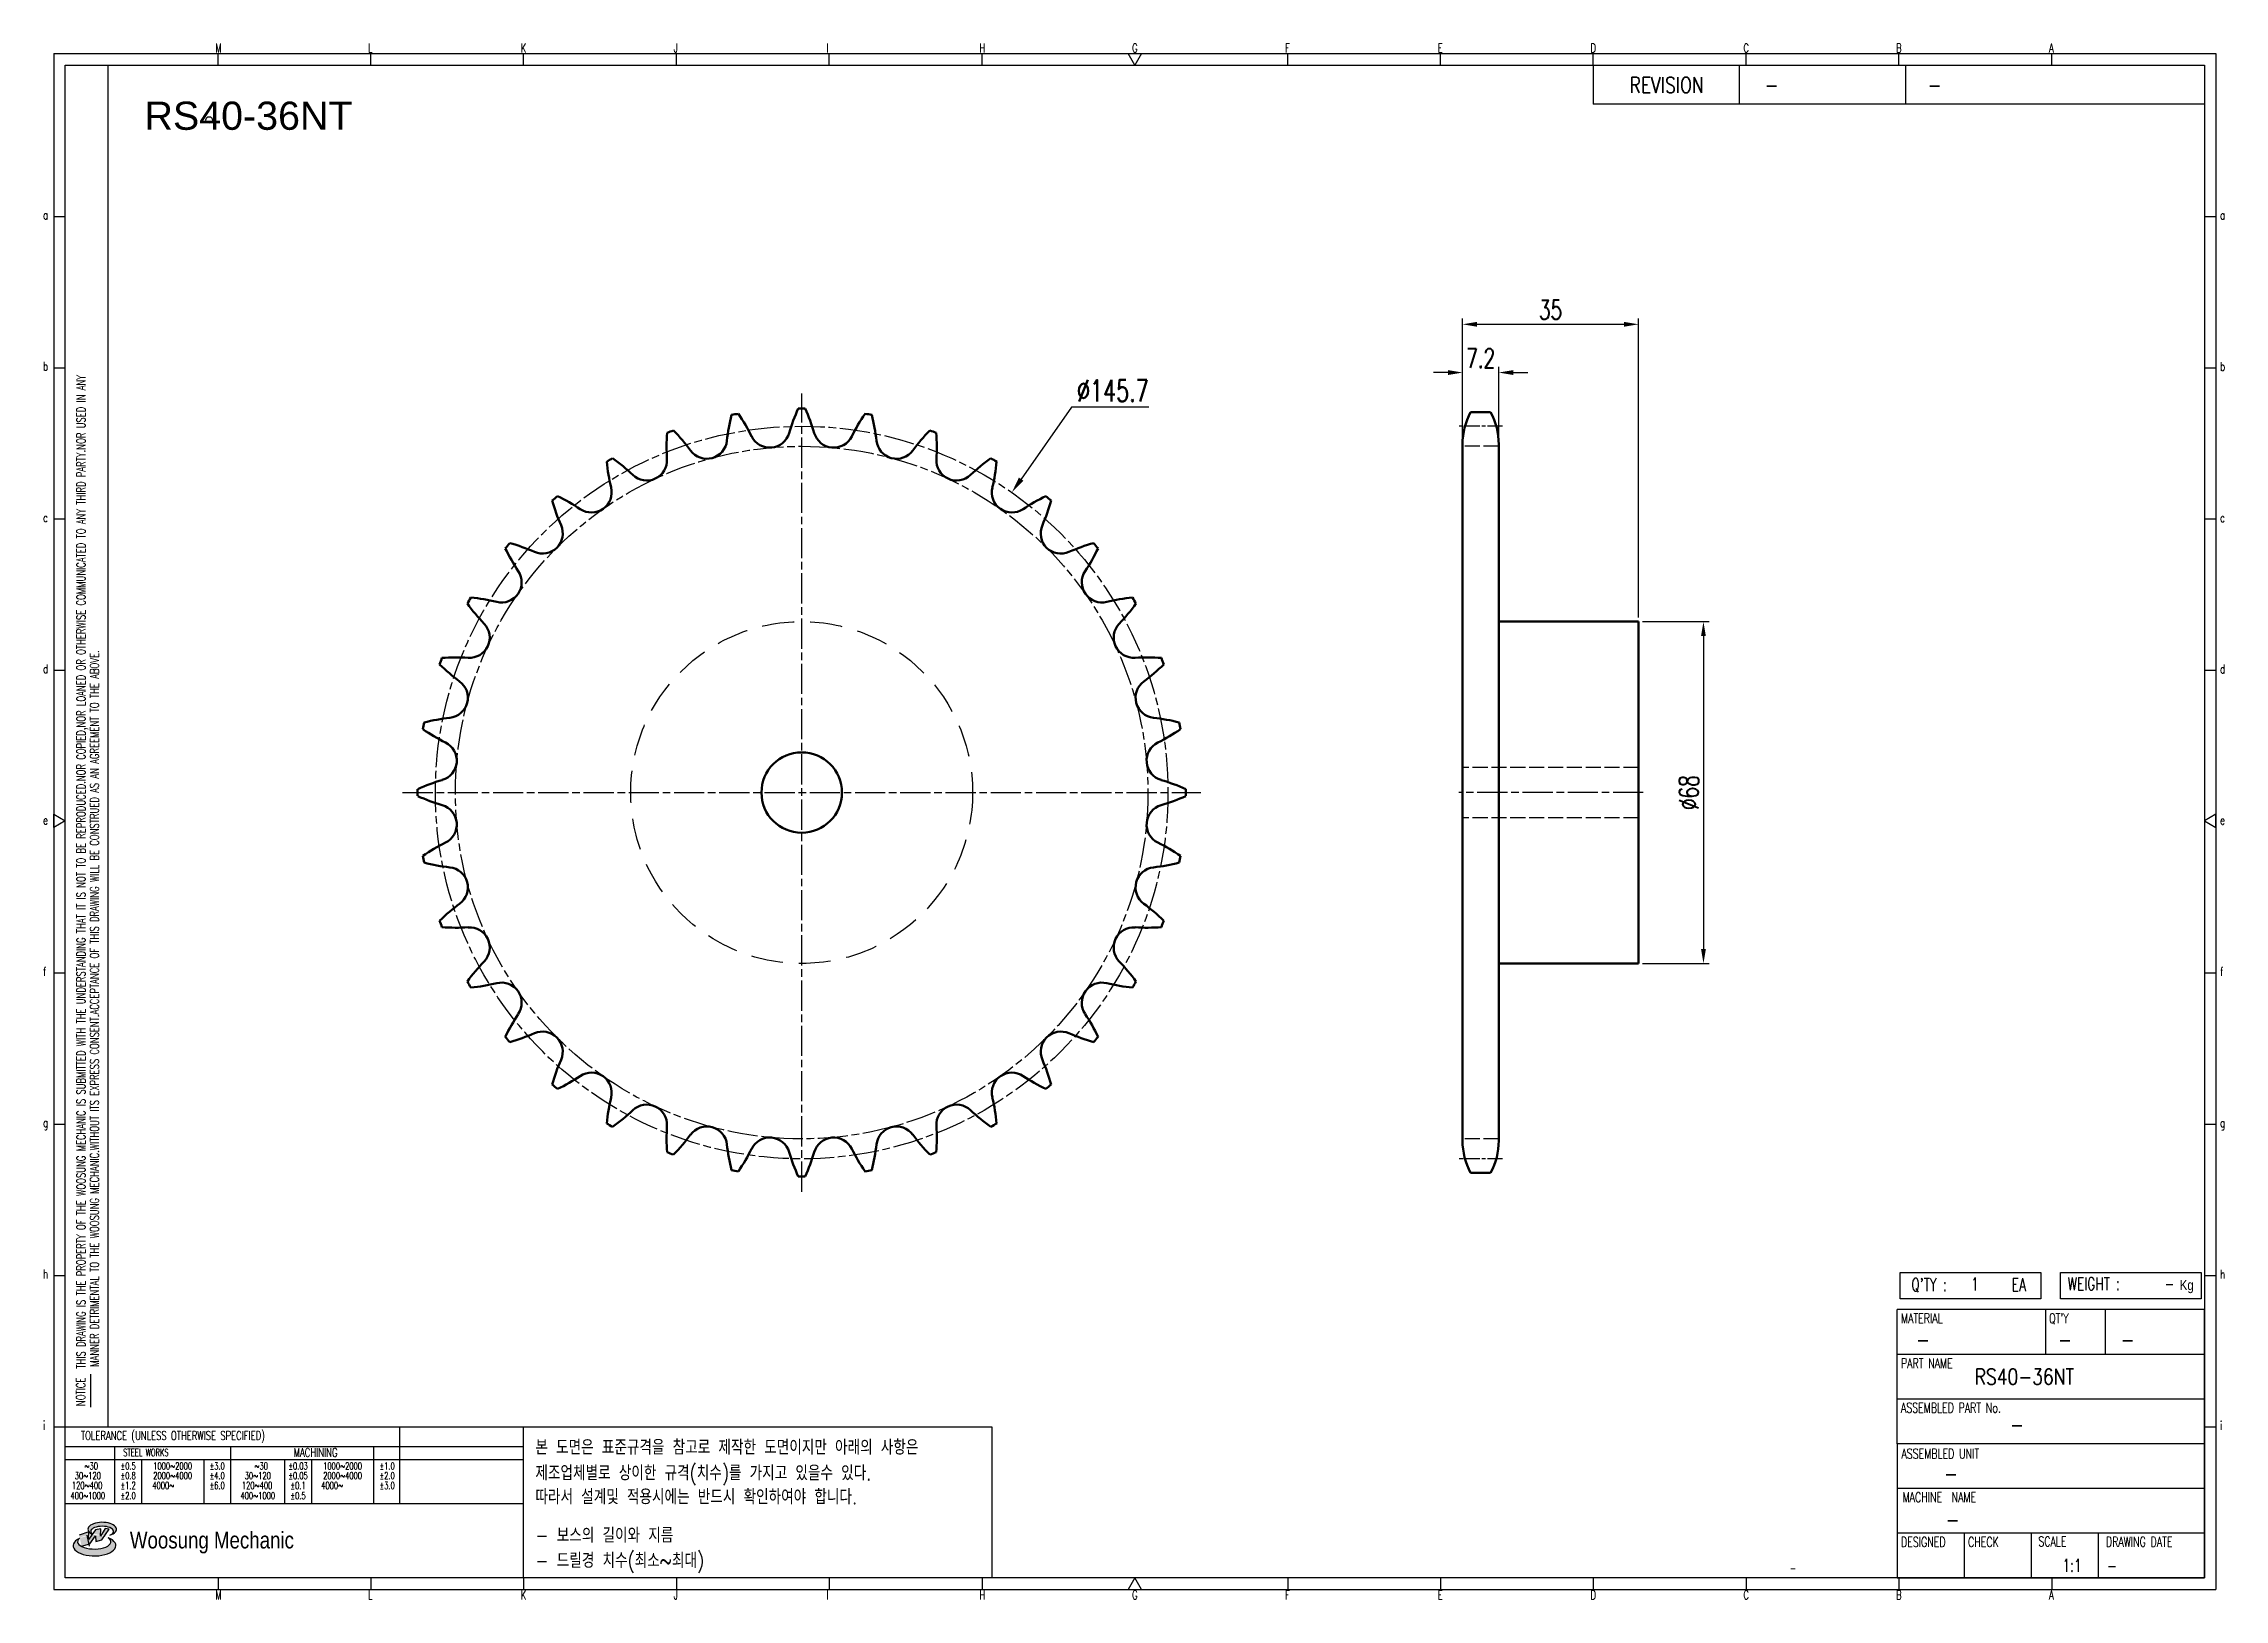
# Model space of a CAD drawing. Header units: millimetres. Extents: x 24041 to 24475, y 30 to 339.
import ezdxf
from ezdxf.enums import TextEntityAlignment as Align

# ---------------------------------------------------------------- set-up
doc = ezdxf.new("R2010")
doc.units = ezdxf.units.MM
for name, pattern in [('AM_ISO02W050', [7.5, 6, -1.5]), ('AM_ISO02W050x2', [3.75, 3, -0.75]), ('AM_ISO08W050', [18, 12, -1.5, 3, -1.5]), ('AM_ISO08W050x2', [9, 6, -0.75, 1.5, -0.75]), ('HIDDEN', [9.525, 6.35, -3.175])]:
    doc.linetypes.add(name, pattern=pattern)
for name, color, linetype, lineweight in [('AM_0N', 7, 'Continuous', 50), ('AM_3N', 6, 'AM_ISO02W050', 25), ('AM_7', 4, 'AM_ISO08W050', 25), ('AM_7N', 4, 'AM_ISO08W050', 25)]:
    doc.layers.add(name, color=color, linetype=linetype, lineweight=lineweight)
for name, color, linetype in [('HL', 2, 'HIDDEN'), ('S-DIM', 7, 'Continuous'), ('TITLE', 7, 'Continuous'), ('도면레이아웃', 7, 'Continuous')]:
    doc.layers.add(name, color=color, linetype=linetype)
doc.styles.add('HAN', font='ROMANS.shx', dxfattribs={"width": 0.7, "bigfont": 'whgtxt.shx'})
doc.styles.add('HKD_ST2', font='romans.shx', dxfattribs={"width": 0.7, "height": 4, "bigfont": '@extfont2.shx'})
doc.styles.add('HSG', font='SIMPLEX.shx', dxfattribs={"width": 0.7, "bigfont": 'HSG.shx'})
doc.styles.add('ROMANS', font='romans.shx', dxfattribs={"width": 0.7, "bigfont": 'whgtxt.shx'})
doc.styles.add('SLDTEXTSTYLE4', font='arial.ttf', dxfattribs={"width": 0.8})
doc.styles.get("Standard").update_dxf_attribs({"font": 'arial.ttf'})
doc.dimstyles.new('APP4', dxfattribs={"dimscale": 1.6, "dimtxt": 2.4, "dimasz": 1.8, "dimexe": 0.7, "dimexo": 0.5, "dimgap": 0.6, "dimtad": 1, "dimtoh": 1, "dimdec": 1, "dimrnd": 0.01, "dimzin": 9, "dimdsep": 46, "dimtxsty": 'HSG', "dimcen": 0, "dimclrd": 1, "dimclre": 1, "dimclrt": 256, "dimazin": 2, "dimtp": 1, "dimtm": 1, "dimtfac": 0.5, "dimtdec": 1, "dimtofl": 0, "dimtmove": 0, "dimatfit": 3, "dimfxl": 0, "dimtvp": 1, "dimtolj": 2, "dimlwd": -1, "dimlwe": -1, "dimarcsym": 0})
doc.dimstyles.new('APP8', dxfattribs={"dimscale": 1.8, "dimtxt": 2.4, "dimasz": 1.8, "dimexe": 0.7, "dimexo": 0.5, "dimgap": 0.6, "dimtad": 1, "dimtoh": 1, "dimdec": 1, "dimrnd": 0.01, "dimzin": 9, "dimdsep": 46, "dimtxsty": 'HSG', "dimcen": 0, "dimclrd": 1, "dimclre": 1, "dimclrt": 256, "dimazin": 2, "dimtp": 1, "dimtm": 1, "dimtfac": 0.5, "dimtdec": 1, "dimtofl": 0, "dimtmove": 0, "dimatfit": 3, "dimfxl": 0, "dimtvp": 1, "dimtolj": 2, "dimlwd": -1, "dimlwe": -1, "dimarcsym": 0})

# ---------------------------------------------------------------- blocks, each defined once
blk = doc.blocks.new('SUYWSHJH')
at = {"layer": '도면레이아웃'}
h = blk.add_hatch(color=10, dxfattribs=at)
h.paths.add_polyline_path([(1.544, 35.177), (1.554, 34.966), (1.779, 35.034), (2.054, 35.422), (1.908, 35.446), (1.728, 35.167), (1.741, 35.439), (1.547, 35.405), (1.292, 35.041), (1.295, 35.33), (0.943, 35.208), (1.03, 34.8), (1.336, 34.885)])
edge = h.paths.add_edge_path()
edge.add_ellipse((1.795, 35.421), major_axis=(-0.53, 0), ratio=0.487785, start_angle=122.36065, end_angle=403.39574)
edge.add_line((1.411, 35.244), (1.419, 35.261))
edge.add_ellipse((1.798, 35.344), major_axis=(-0.423, 0), ratio=0.444396, start_angle=131.58977, end_angle=386.19408, ccw=False)
edge = h.paths.add_edge_path()
edge.add_ellipse((1.512, 34.815), major_axis=(-0.793, 0), ratio=0.480113, start_angle=314.67633, end_angle=590.85213)
edge.add_ellipse((1.501, 34.958), major_axis=(-0.62, 0), ratio=0.43311, start_angle=331.7024, end_angle=574.42495, ccw=False)
for p, q in [((0, 90.118), (80.15, 90.118)), ((0, 90.118), (0, 33.191)), ((6.089, 89.693), (6.089, 90.118)), ((11.753, 89.693), (11.753, 90.118)), ((17.418, 89.693), (17.418, 90.118)), ((23.082, 89.693), (23.082, 90.118)), ((28.746, 89.693), (28.746, 90.118)), ((34.411, 89.693), (34.411, 90.118)), ((45.739, 89.693), (45.739, 90.118)), ((51.404, 89.693), (51.404, 90.118)), ((57.068, 89.693), (57.068, 90.118)), ((62.732, 89.693), (62.732, 90.118)), ((68.397, 89.693), (68.397, 90.118)), ((74.061, 89.693), (74.061, 90.118)), ((80.15, 90.118), (80.15, 33.191)), ((0, 84.085), (0.425, 84.085)), ((79.725, 84.085), (80.15, 84.085)), ((0, 78.478), (0.425, 78.478)), ((79.725, 78.478), (80.15, 78.478)), ((0, 72.87), (0.425, 72.87)), ((79.725, 72.87), (80.15, 72.87)), ((0, 67.262), (0.425, 67.262)), ((79.725, 67.262), (80.15, 67.262)), ((0, 56.047), (0.425, 56.047)), ((79.725, 56.047), (80.15, 56.047)), ((0, 50.439), (0.425, 50.439)), ((79.725, 50.439), (80.15, 50.439)), ((0, 44.832), (0.425, 44.832)), ((79.725, 44.832), (80.15, 44.832)), ((1.377, 39.947), (1.377, 41.174)), ((0, 39.224), (0.425, 39.224)), ((79.725, 39.224), (80.15, 39.224)), ((0, 33.191), (80.15, 33.191)), ((6.089, 33.616), (6.089, 33.191)), ((11.753, 33.616), (11.753, 33.191)), ((17.418, 33.616), (17.418, 33.191)), ((23.082, 33.616), (23.082, 33.191)), ((28.746, 33.616), (28.746, 33.191)), ((34.411, 33.616), (34.411, 33.191)), ((45.739, 33.616), (45.739, 33.191)), ((51.404, 33.616), (51.404, 33.191)), ((57.068, 33.616), (57.068, 33.191)), ((62.732, 33.616), (62.732, 33.191)), ((68.397, 33.616), (68.397, 33.191)), ((74.061, 33.616), (74.061, 33.191))]:
    blk.add_line(p, q)
at = {"color": 2}
for p, q in [((2.017, 39.224), (2.017, 89.693)), ((0.425, 39.224), (17.418, 39.224)), ((12.816, 39.224), (12.816, 36.382)), ((17.418, 33.616), (17.418, 39.224)), ((0.425, 38.487), (17.418, 38.487)), ((0.425, 38.012), (17.418, 38.012)), ((2.257, 38.487), (2.257, 36.382)), ((3.257, 38.012), (3.257, 36.382)), ((5.557, 38.012), (5.557, 36.382)), ((6.557, 38.5), (6.557, 36.382)), ((8.557, 38.012), (8.557, 36.382)), ((9.557, 38.026), (9.557, 36.382)), ((11.857, 38.487), (11.857, 36.382)), ((0.425, 36.382), (17.418, 36.382))]:
    blk.add_line(p, q, dxfattribs=at)
at = {"color": 6, "ltscale": 0.5}
for p, q in [((57.068, 89.693), (57.068, 88.246)), ((62.47, 89.693), (62.47, 88.246)), ((68.635, 89.693), (68.635, 88.246)), ((79.725, 88.246), (57.068, 88.246)), ((68.336, 38.59), (68.336, 43.563)), ((79.725, 43.563), (68.336, 43.563)), ((73.827, 43.563), (73.827, 41.905)), ((76.037, 43.563), (76.037, 41.905)), ((79.725, 38.59), (79.725, 43.563)), ((79.725, 41.905), (68.336, 41.905)), ((79.725, 40.248), (68.336, 40.248)), ((68.336, 38.59), (68.336, 33.616)), ((79.725, 38.59), (68.336, 38.59)), ((79.725, 33.616), (79.725, 38.59)), ((79.725, 36.932), (68.336, 36.932)), ((79.725, 35.274), (68.336, 35.274)), ((70.822, 33.616), (70.822, 35.274)), ((73.309, 33.616), (73.309, 35.274)), ((75.796, 33.616), (75.796, 35.274)), ((68.336, 33.616), (79.725, 33.616))]:
    blk.add_line(p, q, dxfattribs=at)
for points in [[(40.075, 89.693), (39.83, 90.118), (40.32, 90.118)], [(0.425, 89.693), (79.725, 89.693), (79.725, 33.616), (0.425, 33.616)], [(0.425, 61.679), (0, 61.433), (0, 61.924)], [(79.725, 61.679), (80.15, 61.433), (80.15, 61.924)], [(40.075, 33.616), (39.83, 33.191), (40.32, 33.191)]]:
    blk.add_lwpolyline(points, close=True)
at = {"layer": 'TITLE', "color": 20}
for p, q in [((68.449, 43.961), (68.449, 44.936)), ((68.449, 44.936), (73.654, 44.936)), ((73.654, 44.936), (73.654, 43.961)), ((74.39, 43.961), (74.39, 44.936)), ((74.39, 44.936), (79.595, 44.936)), ((79.595, 44.936), (79.595, 43.961)), ((73.654, 43.961), (68.449, 43.961)), ((79.595, 43.961), (74.39, 43.961))]:
    blk.add_line(p, q, dxfattribs=at)
at = {"layer": '도면레이아웃'}
for p, q in [((1.295, 35.33), (0.943, 35.208)), ((1.03, 34.8), (1.336, 34.885)), ((1.224, 35.208), (1.311, 34.8)), ((1.224, 35.208), (1.224, 35.208)), ((1.547, 35.405), (1.292, 35.041)), ((1.292, 35.041), (1.295, 35.33)), ((1.336, 34.885), (1.544, 35.177)), ((1.419, 35.261), (1.411, 35.244)), ((1.544, 35.177), (1.554, 34.966)), ((1.741, 35.439), (1.547, 35.405)), ((1.554, 34.966), (1.779, 35.034)), ((1.908, 35.446), (1.728, 35.167)), ((1.728, 35.167), (1.741, 35.439)), ((1.779, 35.034), (2.054, 35.422)), ((2.054, 35.422), (1.908, 35.446))]:
    blk.add_line(p, q, dxfattribs=at)
for centre, major_axis, ratio, start_param, end_param in [((1.795, 35.421), (-0.53, 0), 0.487785, 2.135596, 7.040584), ((1.512, 34.815), (-0.793, 0), 0.480113, 5.492138, 10.312315), ((1.501, 34.958), (-0.62, 0), 0.43311, 5.789299, 10.025607), ((1.798, 35.344), (-0.423, 0), 0.444396, 2.296675, 6.740358)]:
    blk.add_ellipse(centre, major_axis=major_axis, ratio=ratio, start_param=start_param, end_param=end_param, dxfattribs=at)
at = {"color": 4, "style": 'HKD_ST2', "width": 0.7}
for s, p in [('M', (5.988, 90.164)), ('L', (11.652, 90.164)), ('K', (17.316, 90.164)), ('J', (22.981, 90.164)), ('I', (28.645, 90.164)), ('H', (34.309, 90.164)), ('G', (39.974, 90.164)), ('F', (45.638, 90.164)), ('E', (51.302, 90.164)), ('D', (56.967, 90.164)), ('C', (62.631, 90.164)), ('B', (68.295, 90.164)), ('A', (73.96, 90.164)), ('a', (-0.395, 83.976)), ('a', (80.305, 83.97)), ('b', (-0.395, 78.368)), ('b', (80.305, 78.362)), ('c', (-0.395, 72.76)), ('c', (80.305, 72.754)), ('d', (-0.395, 67.153)), ('d', (80.305, 67.147)), ('e', (-0.395, 61.545)), ('e', (80.305, 61.539)), ('f', (-0.395, 55.937)), ('f', (80.305, 55.931)), ('g', (-0.395, 50.33)), ('g', (80.305, 50.324)), ('h', (-0.395, 44.722)), ('h', (80.305, 44.716)), ('i', (-0.395, 39.114)), ('i', (80.305, 39.108)), ('M', (5.988, 32.824)), ('L', (11.652, 32.824)), ('K', (17.316, 32.824)), ('J', (22.981, 32.824)), ('I', (28.645, 32.824)), ('H', (34.309, 32.824)), ('G', (39.974, 32.824)), ('F', (45.638, 32.824)), ('E', (51.302, 32.824)), ('D', (56.967, 32.824)), ('C', (62.631, 32.824)), ('B', (68.295, 32.824)), ('A', (73.96, 32.824))]:
    blk.add_text(s, height=0.326, dxfattribs=at).set_placement(p)
for s, height, style, width, p in [('REVISION', 0.5806, 'HAN', 0.8, (58.415, 88.664)), ('-', 0.581, 'HAN', 0.8, (63.426, 88.664)), ('-', 0.581, 'HAN', 0.8, (69.468, 88.664)), ("Q'TY : ", 0.4746, 'HKD_ST2', 0.7, (68.857, 44.253)), ('1', 0.475, 'HKD_ST2', 0.7, (71.071, 44.275)), ('EA', 0.4746, 'HKD_ST2', 0.7, (72.578, 44.253)), ('WEIGHT : ', 0.4746, 'HKD_ST2', 0.7, (74.65, 44.286)), ('-', 0.581, 'HAN', 0.8, (69.029, 42.157)), ('-', 0.581, 'HAN', 0.8, (74.289, 42.157)), ('-', 0.581, 'HAN', 0.8, (76.623, 42.157)), ('-', 0.581, 'HAN', 0.8, (72.515, 39.013)), ('-', 0.581, 'HAN', 0.8, (70.067, 37.189)), ('-', 0.581, 'HAN', 0.8, (70.126, 35.48)), ('1:1', 0.4746, 'HKD_ST2', 0.7, (74.458, 33.848)), ('-', 0.475, 'HKD_ST2', 0.7, (76.112, 33.837))]:
    blk.add_text(s, height=height, dxfattribs=dict(style=style, width=width)).set_placement(p)
at = {"color": 6, "style": 'HKD_ST2', "width": 0.7}
for s, p in [(' THIS DRAWING IS THE PROPERTY OF THE WOOSUNG MECHANIC IS SUBMITTED WITH THE UNDERSTANDING THAT IT IS NOT TO BE REPRODUCED.NOR COPIED,NOR LOANED OR OTHERWISE COMMUNICATED TO ANY THIRD PARTY.NOR USED IN ANY', (1.173, 41.217)), ('MANNER DETRIMENTAL TO THE WOOSUNG MECHANIC.WITHOUT ITS EXPRESS CONSENT.ACCEPTANCE OF THIS DRAWING WILL BE CONSTRUED AS AN AGREEMENT TO THE ABOVE.', (1.672, 41.447))]:
    blk.add_text(s, height=0.326266, rotation=90, dxfattribs=at).set_placement(p)
at = {"style": 'HKD_ST2', "width": 0.7}
blk.add_text('-', height=0.475, dxfattribs=at).set_placement((78.613, 44.286), align=Align.RIGHT)
at = {"color": 4, "style": 'HKD_ST2', "width": 0.7}
for s, height, p in [('MATERIAL', 0.3651, (68.474, 43.425)), ("QT'Y", 0.3651, (73.965, 43.425)), ('PART NAME', 0.3651, (68.474, 41.756)), ('ASSEMBLED PART No.', 0.36511, (68.474, 40.109)), ('ASSEMBLED UNIT', 0.36511, (68.49, 38.408)), ('MACHINE  NAME', 0.36511, (68.532, 36.794)), ('DESIGNED', 0.3651, (68.474, 35.136)), ('CHECK', 0.3651, (70.961, 35.136)), ('SCALE', 0.3651, (73.566, 35.153)), ('DRAWING DATE', 0.36511, (76.071, 35.141))]:
    blk.add_text(s, height=height, dxfattribs=at).set_placement(p, align=Align.TOP_LEFT)
at = {"style": 'HKD_ST2', "width": 0.7}
blk.add_text('NOTICE', height=0.3263, rotation=90, dxfattribs=at).set_placement((1.163, 39.988))
for s, height, style, width, p in [('TOLERANCE (UNLESS OTHERWISE SPECIFIED)', 0.32627, 'HKD_ST2', 0.7, (4.417, 38.896)), ('-', 0.326, 'ROMANS', 0.65, (64.469, 33.975))]:
    blk.add_text(s, height=height, dxfattribs=dict(style=style, width=width)).set_placement(p, align=Align.MIDDLE_CENTER)
at = {"color": 4, "style": 'HKD_ST2', "width": 0.7}
for s, height, p in [('STEEL WORKS', 0.26101, (3.416, 38.268)), ('MACHINING', 0.3263, (9.707, 38.27)), ('%%P0.5', 0.261, (2.757, 37.762)), ('%%P0.8', 0.261, (2.757, 37.411)), ('%%P3.0', 0.261, (6.057, 37.762)), ('%%P4.0', 0.261, (6.057, 37.411)), ('%%P0.03', 0.261, (9.057, 37.762)), ('%%P0.05', 0.261, (9.057, 37.411)), ('%%P1.0', 0.261, (12.357, 37.762)), ('%%P2.0', 0.261, (12.357, 37.411)), ('%%P1.2', 0.261, (2.757, 37.045)), ('%%P2.0', 0.261, (2.757, 36.67)), ('%%P6.0', 0.261, (6.057, 37.045)), ('%%P0.1', 0.261, (9.057, 37.045)), ('%%P0.5', 0.261, (9.057, 36.67)), ('%%P3.0', 0.261, (12.357, 37.045))]:
    blk.add_text(s, height=height, dxfattribs=at).set_placement(p, align=Align.MIDDLE)
for s, height, p in [('30%%126120', 0.261, (1.263, 37.411)), ('%%12630', 0.261, (1.389, 37.762)), ('2000%%1264000', 0.26101, (4.407, 37.411)), ('1000%%1262000', 0.26101, (4.407, 37.762)), ('30%%126120', 0.261, (7.563, 37.411)), ('%%12630', 0.261, (7.689, 37.762)), ('2000%%1264000', 0.26101, (10.707, 37.411)), ('1000%%1262000', 0.26101, (10.707, 37.762)), ('400%%1261000', 0.26101, (1.263, 36.67)), ('120%%126400', 0.26101, (1.237, 37.045)), ('4000%%126', 0.261, (4.061, 37.045)), ('400%%1261000', 0.26101, (7.563, 36.67)), ('120%%126400', 0.26101, (7.537, 37.045)), ('4000%%126', 0.261, (10.321, 37.045))]:
    blk.add_text(s, height=height, dxfattribs=at).set_placement(p, align=Align.MIDDLE_CENTER)
at = {"color": 1, "style": 'SLDTEXTSTYLE4', "width": 0.8}
blk.add_text('Woosung Mechanic', height=0.61957, dxfattribs=at).set_placement((2.822, 34.711))
at = {"layer": 'TITLE', "width": 0.8}
blk.add_text('Kg', height=0.3789, dxfattribs=at).set_placement((78.807, 44.286))
blk = doc.blocks.new('*D2')
at = {"layer": 'Defpoints', "color": 0, "transparency": 16777216}
for p in [(24233.41, 249.84), (24149.83, 130.47)]:
    blk.add_point(p, dxfattribs=at)
at = {"layer": 'S-DIM', "color": 1, "transparency": 16777216}
for p, q in [((24245.3, 266.83), (24235.27, 252.5)), ((24260.64, 266.83), (24245.3, 266.83))]:
    blk.add_line(p, q, dxfattribs=at)
blk.add_solid([(24234.83, 252.81), (24235.71, 252.19), (24233.41, 249.84)], dxfattribs=at)
at = {"layer": 'S-DIM', "transparency": 16777216, "insert": (24253.51, 270.07), "char_height": 4.32, "attachment_point": 5, "style": 'HSG'}
blk.add_mtext('\\A2;∅145.7', dxfattribs=at)
blk = doc.blocks.new('*D3')
at = {"layer": 'Defpoints', "color": 0, "transparency": 16777216}
for p in [(24330.27, 273.7), (24323.07, 259.04), (24330.27, 259.04)]:
    blk.add_point(p, dxfattribs=at)
at = {"layer": 'S-DIM', "color": 1, "transparency": 16777216}
for p, q in [((24320.19, 273.7), (24317.31, 273.7)), ((24323.07, 259.84), (24323.07, 274.82)), ((24330.27, 259.84), (24330.27, 274.82)), ((24333.15, 273.7), (24336.03, 273.7))]:
    blk.add_line(p, q, dxfattribs=at)
for points in [[(24320.19, 274.18), (24320.19, 273.22), (24323.07, 273.7)], [(24333.15, 274.18), (24333.15, 273.22), (24330.27, 273.7)]]:
    blk.add_solid(points, dxfattribs=at)
at = {"layer": 'S-DIM', "transparency": 16777216, "insert": (24326.67, 276.58), "char_height": 3.84, "attachment_point": 5, "style": 'HSG'}
blk.add_mtext('\\A2;7.2', dxfattribs=at)
blk = doc.blocks.new('*D4')
at = {"layer": 'Defpoints', "color": 0, "transparency": 16777216}
for p in [(24358.07, 283.3), (24323.07, 259.04), (24358.07, 224.16)]:
    blk.add_point(p, dxfattribs=at)
at = {"layer": 'S-DIM', "color": 1, "transparency": 16777216}
for p, q in [((24323.07, 259.84), (24323.07, 284.42)), ((24325.95, 283.3), (24355.19, 283.3)), ((24358.07, 224.96), (24358.07, 284.42))]:
    blk.add_line(p, q, dxfattribs=at)
for points in [[(24325.95, 283.78), (24325.95, 282.82), (24323.07, 283.3)], [(24355.19, 283.78), (24355.19, 282.82), (24358.07, 283.3)]]:
    blk.add_solid(points, dxfattribs=at)
at = {"layer": 'S-DIM', "transparency": 16777216, "insert": (24340.57, 286.18), "char_height": 3.84, "attachment_point": 5, "style": 'HSG'}
blk.add_mtext('\\A2;35', dxfattribs=at)
blk = doc.blocks.new('*D5')
at = {"layer": 'Defpoints', "color": 0, "transparency": 16777216}
for p in [(24358.07, 224.16), (24358.07, 156.16), (24370.99, 156.16)]:
    blk.add_point(p, dxfattribs=at)
at = {"layer": 'S-DIM', "color": 1, "transparency": 16777216}
for p, q in [((24358.87, 224.16), (24372.11, 224.16)), ((24370.99, 221.28), (24370.99, 159.04)), ((24358.87, 156.16), (24372.11, 156.16))]:
    blk.add_line(p, q, dxfattribs=at)
for points in [[(24370.51, 221.28), (24371.47, 221.28), (24370.99, 224.16)], [(24370.51, 159.04), (24371.47, 159.04), (24370.99, 156.16)]]:
    blk.add_solid(points, dxfattribs=at)
at = {"layer": 'S-DIM', "transparency": 16777216, "insert": (24368.11, 190.14), "char_height": 3.84, "attachment_point": 5, "rotation": 90, "style": 'HSG'}
blk.add_mtext('\\A2;%%c68', dxfattribs=at)

msp = doc.modelspace()

# ---------------------------------------------------------------- linework, layer by layer
at = {"color": 4}
msp.add_lwpolyline([(24136.31, 64.03), (24229.47, 64.03), (24229.47, 33.94), (24136.31, 33.94)], close=True, dxfattribs=at)
msp.add_circle((24073.78, 323.94), 0.648)
at = {"layer": 'AM_0N'}
for p, q in [((24324.68, 265.82), (24328.66, 265.82)), ((24323.07, 259.42), (24323.07, 120.9)), ((24330.27, 259.42), (24330.27, 120.9)), ((24330.27, 224.16), (24358.07, 224.16)), ((24358.07, 224.16), (24358.07, 156.16)), ((24330.27, 156.16), (24358.07, 156.16)), ((24324.68, 114.5), (24328.66, 114.5))]:
    msp.add_line(p, q, dxfattribs=at)
msp.add_circle((24191.62, 190.16), 8, dxfattribs=at)
for centre, radius, start, end in [((24212.78, 256.19), 36.25, 165.4971, 173.75), ((24191.62, 190.16), 76.39, 99.4881, 100.5119), ((24149.15, 244.97), 36.25, 26.25, 34.5029), ((24223.93, 251.51), 36.25, 155.4971, 163.75), ((24191.62, 190.16), 76.39, 89.4881, 90.5119), ((24159.32, 251.51), 36.25, 16.25, 24.5029), ((24234.09, 244.97), 36.25, 145.4971, 153.75), ((24191.62, 190.16), 76.39, 79.4881, 80.5119), ((24170.46, 256.19), 36.25, 6.25, 14.5029), ((24336.57, 259.42), 13.5, 151.7009, 180), ((24316.77, 259.42), 13.5, 0, 28.2991), ((24201, 258.86), 36.25, 175.4971, 183.75), ((24191.62, 190.16), 76.39, 109.4881, 110.5119), ((24140.28, 236.76), 36.25, 36.25, 44.5029), ((24185.27, 262.78), 4.01, 206.25, 343.75), ((24197.98, 262.78), 4.01, 196.25, 333.75), ((24242.96, 236.76), 36.25, 135.4971, 143.75), ((24191.62, 190.16), 76.39, 69.4881, 70.5119), ((24182.25, 258.86), 36.25, 356.25, 4.5029), ((24191.62, 190.16), 76.39, 119.4881, 120.5119), ((24188.92, 259.44), 36.25, 185.4971, 193.75), ((24132.97, 227.14), 36.25, 46.25, 54.5029), ((24160.81, 256.23), 4.01, 226.25, 3.75), ((24172.76, 260.57), 4.01, 216.25, 353.75), ((24210.49, 260.57), 4.01, 186.25, 323.75), ((24222.43, 256.23), 4.01, 176.25, 313.75), ((24250.28, 227.14), 36.25, 125.4971, 133.75), ((24191.62, 190.16), 76.39, 59.4881, 60.5119), ((24194.32, 259.44), 36.25, 346.25, 354.5029), ((24191.62, 190.16), 76.39, 129.4881, 130.5119), ((24176.93, 257.92), 36.25, 195.4971, 203.75), ((24127.44, 216.39), 36.25, 56.25, 64.5029), ((24149.81, 249.87), 4.01, 236.25, 13.75), ((24233.44, 249.87), 4.01, 166.25, 303.75), ((24255.81, 216.39), 36.25, 115.4971, 123.75), ((24206.31, 257.92), 36.25, 336.25, 344.5029), ((24191.62, 190.16), 76.39, 49.4881, 50.5119), ((24140.08, 241.7), 4.01, 246.25, 23.75), ((24243.17, 241.7), 4.01, 156.25, 293.75), ((24191.62, 190.16), 76.39, 139.4881, 140.5119), ((24165.39, 254.34), 36.25, 205.4971, 213.75), ((24123.86, 204.85), 36.25, 66.25, 74.5029), ((24259.39, 204.85), 36.25, 105.4971, 113.75), ((24217.86, 254.34), 36.25, 326.25, 334.5029), ((24191.62, 190.16), 76.39, 39.4881, 40.5119), ((24131.91, 231.97), 4.01, 256.25, 33.75), ((24251.34, 231.97), 4.01, 146.25, 283.75), ((24191.62, 190.16), 76.39, 149.4881, 150.5119), ((24154.64, 248.81), 36.25, 215.4971, 223.75), ((24122.34, 192.86), 36.25, 76.25, 84.5029), ((24260.91, 192.86), 36.25, 95.4971, 103.75), ((24228.6, 248.81), 36.25, 316.25, 324.5029), ((24191.62, 190.16), 76.39, 29.4881, 30.5119), ((24125.55, 220.97), 4.01, 266.25, 43.75), ((24257.69, 220.97), 4.01, 136.25, 273.75), ((24191.62, 190.16), 76.39, 159.4881, 160.5119), ((24122.92, 180.79), 36.25, 86.25, 94.5029), ((24260.32, 180.79), 36.25, 85.4971, 93.75), ((24191.62, 190.16), 76.39, 19.4881, 20.5119), ((24145.02, 241.5), 36.25, 225.4971, 233.75), ((24238.23, 241.5), 36.25, 306.25, 314.5029), ((24121.21, 209.03), 4.01, 276.25, 53.75), ((24262.04, 209.03), 4.01, 126.25, 263.75), ((24191.62, 190.16), 76.39, 169.4881, 170.5119), ((24125.59, 169), 36.25, 96.25, 104.5029), ((24257.65, 169), 36.25, 75.4971, 83.75), ((24191.62, 190.16), 76.39, 9.4881, 10.5119), ((24136.81, 232.63), 36.25, 235.4971, 243.75), ((24119, 196.51), 4.01, 286.25, 63.75), ((24264.24, 196.51), 4.01, 116.25, 253.75), ((24246.43, 232.63), 36.25, 296.25, 304.5029), ((24130.27, 157.85), 36.25, 106.25, 114.5029), ((24252.98, 157.85), 36.25, 65.4971, 73.75), ((24191.62, 190.16), 76.39, 179.4881, 180.5119), ((24130.27, 222.46), 36.25, 245.4971, 253.75), ((24119, 183.8), 4.01, 296.25, 73.75), ((24264.24, 183.8), 4.01, 106.25, 243.75), ((24252.98, 222.46), 36.25, 286.25, 294.5029), ((24191.62, 190.16), 76.39, 359.4881, 0.5119), ((24136.81, 147.69), 36.25, 116.25, 124.5029), ((24246.43, 147.69), 36.25, 55.4971, 63.75), ((24191.62, 190.16), 76.39, 189.4881, 190.5119), ((24125.59, 211.32), 36.25, 255.4971, 263.75), ((24121.21, 171.29), 4.01, 306.25, 83.75), ((24262.04, 171.29), 4.01, 96.25, 233.75), ((24257.65, 211.32), 36.25, 276.25, 284.5029), ((24191.62, 190.16), 76.39, 349.4881, 350.5119), ((24145.02, 138.82), 36.25, 126.25, 134.5029), ((24238.23, 138.82), 36.25, 45.4971, 53.75), ((24191.62, 190.16), 76.39, 199.4881, 200.5119), ((24122.92, 199.53), 36.25, 265.4971, 273.75), ((24125.55, 159.35), 4.01, 316.25, 93.75), ((24257.69, 159.35), 4.01, 86.25, 223.75), ((24260.32, 199.53), 36.25, 266.25, 274.5029), ((24191.62, 190.16), 76.39, 339.4881, 340.5119), ((24154.64, 131.51), 36.25, 136.25, 144.5029), ((24228.6, 131.51), 36.25, 35.4971, 43.75), ((24191.62, 190.16), 76.39, 209.4881, 210.5119), ((24122.34, 187.46), 36.25, 275.4971, 283.75), ((24131.91, 148.35), 4.01, 326.25, 103.75), ((24251.34, 148.35), 4.01, 76.25, 213.75), ((24260.91, 187.46), 36.25, 256.25, 264.5029), ((24191.62, 190.16), 76.39, 329.4881, 330.5119), ((24165.39, 125.97), 36.25, 146.25, 154.5029), ((24217.86, 125.97), 36.25, 25.4971, 33.75), ((24191.62, 190.16), 76.39, 219.4881, 220.5119), ((24123.86, 175.47), 36.25, 285.4971, 293.75), ((24140.08, 138.61), 4.01, 336.25, 113.75), ((24243.17, 138.61), 4.01, 66.25, 203.75), ((24259.39, 175.47), 36.25, 246.25, 254.5029), ((24191.62, 190.16), 76.39, 319.4881, 320.5119), ((24176.93, 122.39), 36.25, 156.25, 164.5029), ((24206.31, 122.39), 36.25, 15.4971, 23.75), ((24191.62, 190.16), 76.39, 229.4881, 230.5119), ((24127.44, 163.92), 36.25, 295.4971, 303.75), ((24149.81, 130.44), 4.01, 346.25, 123.75), ((24233.44, 130.44), 4.01, 56.25, 193.75), ((24255.81, 163.92), 36.25, 236.25, 244.5029), ((24191.62, 190.16), 76.39, 309.4881, 310.5119), ((24188.92, 120.87), 36.25, 166.25, 174.5029), ((24132.97, 153.18), 36.25, 305.4971, 313.75), ((24160.81, 124.09), 4.01, 356.25, 133.75), ((24222.43, 124.09), 4.01, 46.25, 183.75), ((24250.28, 153.18), 36.25, 226.25, 234.5029), ((24194.32, 120.87), 36.25, 5.4971, 13.75), ((24191.62, 190.16), 76.39, 239.4881, 240.5119), ((24201, 121.46), 36.25, 176.25, 184.5029), ((24140.28, 143.55), 36.25, 315.4971, 323.75), ((24172.76, 119.74), 4.01, 6.25, 143.75), ((24185.27, 117.54), 4.01, 16.25, 153.75), ((24197.98, 117.54), 4.01, 26.25, 163.75), ((24210.49, 119.74), 4.01, 36.25, 173.75), ((24242.96, 143.55), 36.25, 216.25, 224.5029), ((24182.25, 121.46), 36.25, 355.4971, 3.75), ((24191.62, 190.16), 76.39, 299.4881, 300.5119), ((24191.62, 190.16), 76.39, 249.4881, 250.5119), ((24212.78, 124.13), 36.25, 186.25, 194.5029), ((24149.15, 135.35), 36.25, 325.4971, 333.75), ((24223.93, 128.81), 36.25, 196.25, 204.5029), ((24159.32, 128.81), 36.25, 335.4971, 343.75), ((24234.09, 135.35), 36.25, 206.25, 214.5029), ((24170.46, 124.13), 36.25, 345.4971, 353.75), ((24191.62, 190.16), 76.39, 289.4881, 290.5119), ((24336.57, 120.9), 13.5, 180, 208.2991), ((24316.77, 120.9), 13.5, 331.7009, 0), ((24191.62, 190.16), 76.39, 259.4881, 260.5119), ((24191.62, 190.16), 76.39, 269.4881, 270.5119), ((24191.62, 190.16), 76.39, 279.4881, 280.5119)]:
    msp.add_arc(centre, radius, start, end, dxfattribs=at)
at = {"layer": 'AM_3N', "linetype": 'AM_ISO02W050x2'}
for p, q in [((24330.27, 259.04), (24323.07, 259.04)), ((24330.27, 121.27), (24323.07, 121.27))]:
    msp.add_line(p, q, dxfattribs=at)
at = {"layer": 'AM_3N', "color": 2, "linetype": 'AM_ISO02W050x2'}
for p, q in [((24358.07, 195.16), (24323.07, 195.16)), ((24358.07, 185.16), (24323.07, 185.16))]:
    msp.add_line(p, q, dxfattribs=at)
at = {"layer": 'AM_7', "linetype": 'AM_ISO08W050x2'}
for p, q in [((24191.62, 110.77), (24191.62, 269.55)), ((24112.23, 190.16), (24271.01, 190.16)), ((24359.01, 190.16), (24322.31, 190.16))]:
    msp.add_line(p, q, dxfattribs=at)
for radius in [72.86, 68.88]:
    msp.add_circle((24191.62, 190.16), radius, dxfattribs=at)
at = {"layer": 'AM_7N', "linetype": 'AM_ISO08W050x2', "ltscale": 0.5}
for p, q in [((24331.04, 263.02), (24322.31, 263.02)), ((24331.04, 117.3), (24322.31, 117.3))]:
    msp.add_line(p, q, dxfattribs=at)
at = {"layer": 'HL'}
msp.add_circle((24191.62, 190.16), 34, dxfattribs=at)

# ---------------------------------------------------------------- block references
at = {"xscale": 5.366054879130035, "yscale": 5.366054879130035, "zscale": 5.366054879130035}
msp.add_blockref('SUYWSHJH', (24042.85, -146.45), dxfattribs=at)

# ---------------------------------------------------------------- texts
at = {"color": 2}
msp.add_text('RS40-36NT', height=5.607, dxfattribs=at).set_placement((24060.91, 321.98))
at = {"style": 'HAN', "width": 0.8}
msp.add_text('RS40-36NT', height=3.116, dxfattribs=at).set_placement((24424.95, 72.41))
at = {"color": 4, "style": 'HAN', "width": 0.8}
for s, p in [('본 도면은 표준규격을 참고로 제작한 도면이지만 아래의 사항은', (24138.65, 58.46)), ('제조업체별로 상이한 규격(치수)를 가지고 있을수 있다.', (24138.65, 53.35)), ('따라서 설계및 적용시에는 반드시 확인하여야 합니다.', (24138.65, 48.6)), ('- 보스의 길이와 지름', (24138.65, 40.96)), ('- 드릴경 치수(최소~최대)', (24138.65, 35.94))]:
    msp.add_text(s, height=2.9479, dxfattribs=at).set_placement(p)

# ---------------------------------------------------------------- dimensions: what is measured, and where the dimension line sits
at = {"layer": 'S-DIM'}
dim = msp.add_linear_dim(base=(24358.07, 283.3), p1=(24323.07, 259.04), p2=(24358.07, 224.16), dimstyle='APP4', dxfattribs=at)
dim.commit()
dim.dimension.update_dxf_attribs({"geometry": '*D4', "text_midpoint": (24340.57, 286.18)})
dim = msp.add_linear_dim(base=(24330.27, 273.7), p1=(24323.07, 259.04), p2=(24330.27, 259.04), dimstyle='APP4', dxfattribs=at)
dim.commit()
dim.dimension.update_dxf_attribs({"geometry": '*D3', "text_midpoint": (24326.67, 273.7), "dimtype": 128})
at = {"layer": 'S-DIM', "color": 3}
dim = msp.add_diameter_dim_2p(p1=(24149.83, 130.47), p2=(24233.41, 249.84), dimstyle='APP8', dxfattribs=at)
dim.commit()
dim.dimension.update_dxf_attribs({"geometry": '*D2', "text_midpoint": (24253.51, 266.83), "dimtype": 131})
at = {"layer": 'S-DIM'}
dim = msp.add_linear_dim(base=(24370.99, 156.16), p1=(24358.07, 224.16), p2=(24358.07, 156.16), angle=90, text='%%c<>', dimstyle='APP4', dxfattribs=at)
dim.commit()
dim.dimension.update_dxf_attribs({"geometry": '*D5', "text_midpoint": (24370.99, 190.14), "dimtype": 128})

doc.saveas('drawing.dxf')
